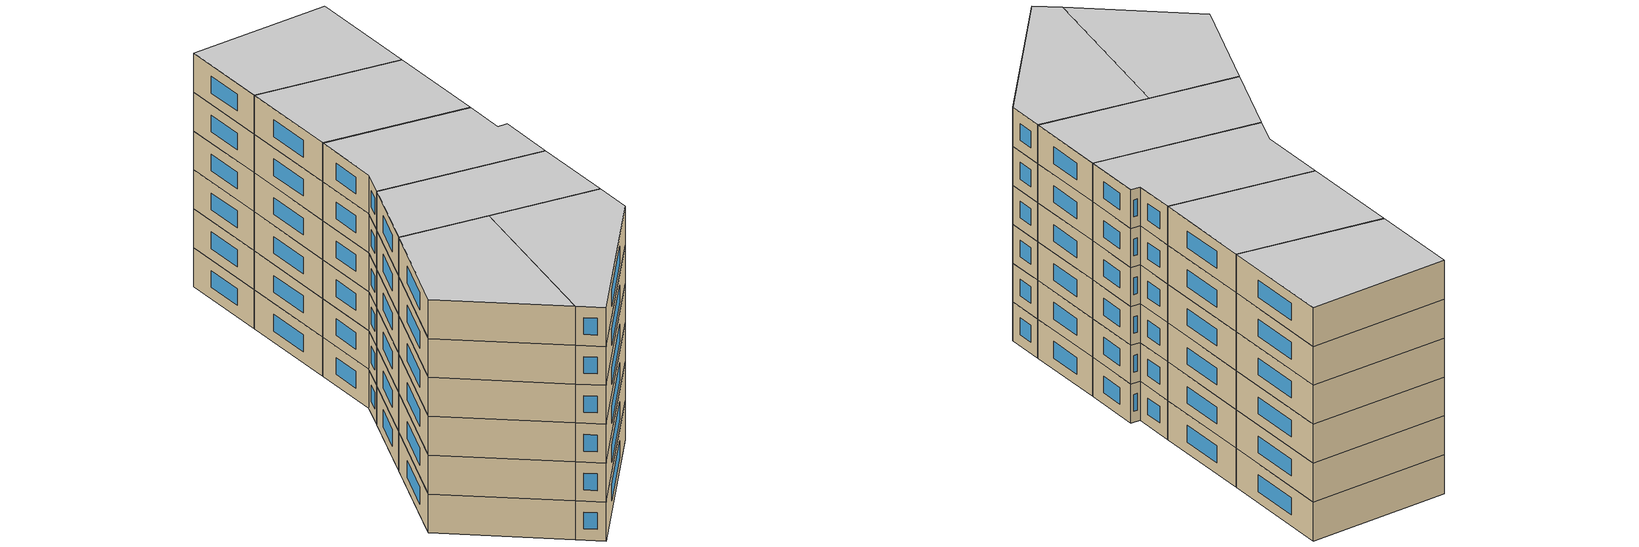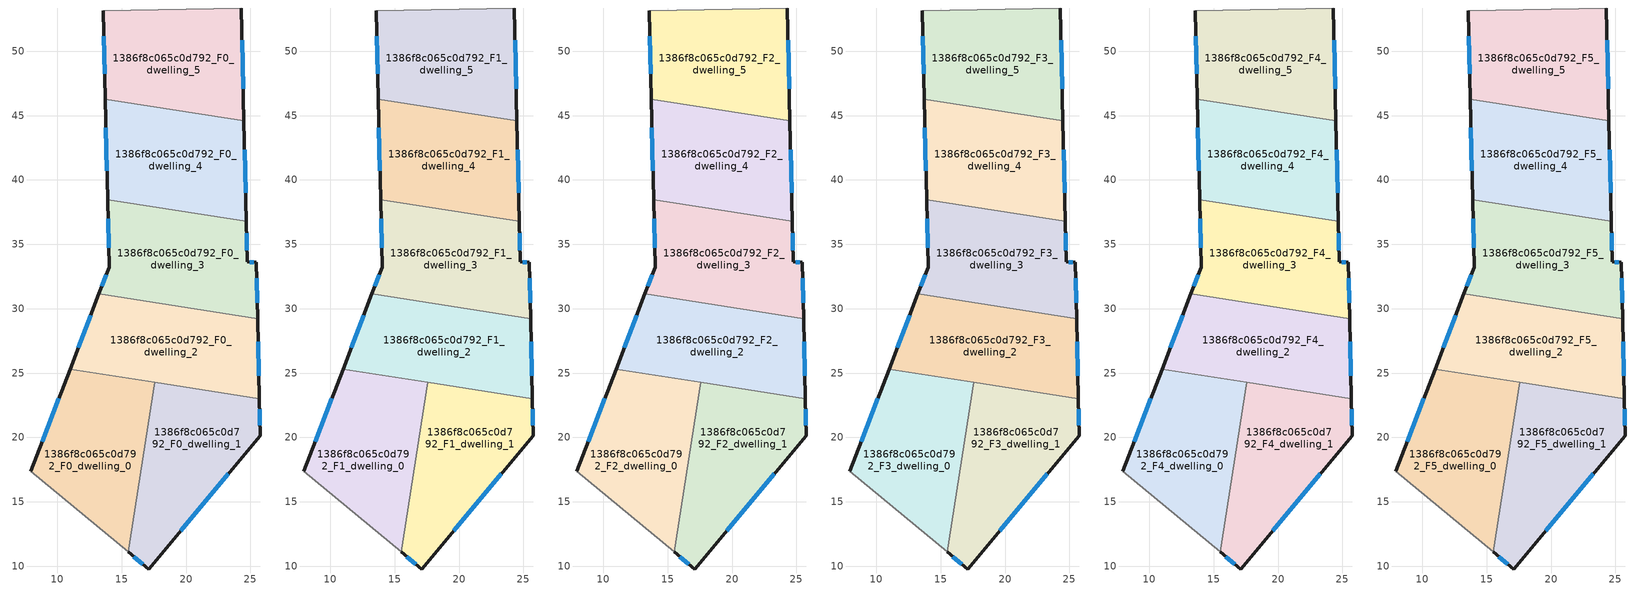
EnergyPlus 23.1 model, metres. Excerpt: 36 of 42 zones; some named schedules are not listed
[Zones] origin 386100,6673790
1386f8c065c0d792_F0_dwelling_0
 floor ground (EU_floor_Construction): 17.57,24.28 15.5,11.12 7.95,17.39 10.99,25.31 z0
 wall outside (EU_wall_Construction): 10.99,25.31 7.95,17.39 z0:3
 wall adiabatic (EU_wall_Construction): 7.95,17.39 15.5,11.12 z0:3
 wall to 1386f8c065c0d792_F0_dwelling_1 (EU_wall_Construction): 15.5,11.12 17.57,24.28 z0:3
 wall to 1386f8c065c0d792_F0_dwelling_2 (EU_wall_Construction): 17.57,24.28 10.99,25.31 z0:3
 window (EU_Window_Construction): 10.12,23.05 8.82,19.65 z0.86:2.14
1386f8c065c0d792_F0_dwelling_1
 floor ground (EU_floor_Construction): 25.7,23 25.76,20.15 17.11,9.79 15.5,11.12 17.57,24.28 z0
 wall outside (EU_wall_Construction): 15.5,11.12 17.11,9.79 25.76,20.15 25.7,23 z0:3
 wall to 1386f8c065c0d792_F0_dwelling_2 (EU_wall_Construction): 25.7,23 17.57,24.28 z0:3
 window (EU_Window_Construction): 25.74,20.96 25.71,22.19 / 19.58,12.75 23.29,17.19 / 15.96,10.74 16.65,10.17 z0.86:2.14
1386f8c065c0d792_F0_dwelling_2
 floor ground (EU_floor_Construction): 25.56,29.22 25.7,23 10.99,25.31 13.24,31.16 z0
 wall outside (EU_wall_Construction): 25.7,23 25.56,29.22 / 13.24,31.16 10.99,25.31 z0:3
 wall to 1386f8c065c0d792_F0_dwelling_3 (EU_wall_Construction): 25.56,29.22 13.24,31.16 z0:3
 window (EU_Window_Construction): 25.66,24.78 25.6,27.45 / 12.6,29.49 11.64,26.98 z0.86:2.14
1386f8c065c0d792_F0_dwelling_3
 floor ground (EU_floor_Construction): 24.68,36.77 24.75,33.63 25.46,33.6 25.56,29.22 13.24,31.16 14.03,33.22 13.91,38.46 z0
 wall outside (EU_wall_Construction): 13.91,38.46 14.03,33.22 13.24,31.16 / 25.56,29.22 25.46,33.6 24.75,33.63 24.68,36.77 z0:3
 wall to 1386f8c065c0d792_F0_dwelling_4 (EU_wall_Construction): 24.68,36.77 13.91,38.46 z0:3
 window (EU_Window_Construction): 13.81,32.63 13.47,31.75 / 13.95,36.97 14,34.72 / 24.73,34.53 24.7,35.88 / 25.26,33.61 24.96,33.62 / 25.53,30.47 25.49,32.35 z0.86:2.14
1386f8c065c0d792_F0_dwelling_4
 floor ground (EU_floor_Construction): 24.49,44.58 24.68,36.77 13.91,38.46 13.73,46.28 z0
 wall outside (EU_wall_Construction): 24.68,36.77 24.49,44.58 / 13.73,46.28 13.91,38.46 z0:3
 wall to 1386f8c065c0d792_F0_dwelling_5 (EU_wall_Construction): 24.49,44.58 13.73,46.28 z0:3
 window (EU_Window_Construction): 24.63,39 24.55,42.35 / 13.78,44.04 13.86,40.7 z0.86:2.14
1386f8c065c0d792_F0_dwelling_5
 floor ground (EU_floor_Construction): 24.29,53.35 24.49,44.58 13.73,46.28 13.57,53.13 z0
 wall outside (EU_wall_Construction): 24.49,44.58 24.29,53.35 / 13.57,53.13 13.73,46.28 z0:3
 wall adiabatic (EU_wall_Construction): 24.29,53.35 13.57,53.13 z0:3
 window (EU_Window_Construction): 24.44,47.09 24.35,50.85 / 13.61,51.17 13.68,48.24 z0.86:2.14
1386f8c065c0d792_F1_dwelling_0
 floor to 1386f8c065c0d792_F0_dwelling_0 (EU_floor_Construction): 17.57,24.28 15.5,11.12 7.95,17.39 10.99,25.31 z3
 wall outside (EU_wall_Construction): 10.99,25.31 7.95,17.39 z3:6
 wall adiabatic (EU_wall_Construction): 7.95,17.39 15.5,11.12 z3:6
 wall to 1386f8c065c0d792_F1_dwelling_1 (EU_wall_Construction): 15.5,11.12 17.57,24.28 z3:6
 wall to 1386f8c065c0d792_F1_dwelling_2 (EU_wall_Construction): 17.57,24.28 10.99,25.31 z3:6
 window (EU_Window_Construction): 10.12,23.05 8.82,19.65 z3.86:5.14
1386f8c065c0d792_F1_dwelling_1
 floor to 1386f8c065c0d792_F0_dwelling_1 (EU_floor_Construction): 25.7,23 25.76,20.15 17.11,9.79 15.5,11.12 17.57,24.28 z3
 wall outside (EU_wall_Construction): 15.5,11.12 17.11,9.79 25.76,20.15 25.7,23 z3:6
 wall to 1386f8c065c0d792_F1_dwelling_2 (EU_wall_Construction): 25.7,23 17.57,24.28 z3:6
 window (EU_Window_Construction): 25.74,20.96 25.71,22.19 / 19.58,12.75 23.29,17.19 / 15.96,10.74 16.65,10.17 z3.86:5.14
1386f8c065c0d792_F1_dwelling_2
 floor to 1386f8c065c0d792_F0_dwelling_2 (EU_floor_Construction): 25.56,29.22 25.7,23 10.99,25.31 13.24,31.16 z3
 wall outside (EU_wall_Construction): 25.7,23 25.56,29.22 / 13.24,31.16 10.99,25.31 z3:6
 wall to 1386f8c065c0d792_F1_dwelling_3 (EU_wall_Construction): 25.56,29.22 13.24,31.16 z3:6
 window (EU_Window_Construction): 25.66,24.78 25.6,27.45 / 12.6,29.49 11.64,26.98 z3.86:5.14
1386f8c065c0d792_F1_dwelling_3
 floor to 1386f8c065c0d792_F0_dwelling_3 (EU_floor_Construction): 24.68,36.77 24.75,33.63 25.46,33.6 25.56,29.22 13.24,31.16 14.03,33.22 13.91,38.46 z3
 wall outside (EU_wall_Construction): 13.91,38.46 14.03,33.22 13.24,31.16 / 25.56,29.22 25.46,33.6 24.75,33.63 24.68,36.77 z3:6
 wall to 1386f8c065c0d792_F1_dwelling_4 (EU_wall_Construction): 24.68,36.77 13.91,38.46 z3:6
 window (EU_Window_Construction): 13.81,32.63 13.47,31.75 / 13.95,36.97 14,34.72 / 24.73,34.53 24.7,35.88 / 25.26,33.61 24.96,33.62 / 25.53,30.47 25.49,32.35 z3.86:5.14
1386f8c065c0d792_F1_dwelling_4
 floor to 1386f8c065c0d792_F0_dwelling_4 (EU_floor_Construction): 24.49,44.58 24.68,36.77 13.91,38.46 13.73,46.28 z3
 wall outside (EU_wall_Construction): 24.68,36.77 24.49,44.58 / 13.73,46.28 13.91,38.46 z3:6
 wall to 1386f8c065c0d792_F1_dwelling_5 (EU_wall_Construction): 24.49,44.58 13.73,46.28 z3:6
 window (EU_Window_Construction): 24.63,39 24.55,42.35 / 13.78,44.04 13.86,40.7 z3.86:5.14
1386f8c065c0d792_F1_dwelling_5
 floor to 1386f8c065c0d792_F0_dwelling_5 (EU_floor_Construction): 24.29,53.35 24.49,44.58 13.73,46.28 13.57,53.13 z3
 wall outside (EU_wall_Construction): 24.49,44.58 24.29,53.35 / 13.57,53.13 13.73,46.28 z3:6
 wall adiabatic (EU_wall_Construction): 24.29,53.35 13.57,53.13 z3:6
 window (EU_Window_Construction): 24.44,47.09 24.35,50.85 / 13.61,51.17 13.68,48.24 z3.86:5.14
1386f8c065c0d792_F2_dwelling_0
 floor to 1386f8c065c0d792_F1_dwelling_0 (EU_floor_Construction): 17.57,24.28 15.5,11.12 7.95,17.39 10.99,25.31 z6
 wall outside (EU_wall_Construction): 10.99,25.31 7.95,17.39 z6:9
 wall adiabatic (EU_wall_Construction): 7.95,17.39 15.5,11.12 z6:9
 wall to 1386f8c065c0d792_F2_dwelling_1 (EU_wall_Construction): 15.5,11.12 17.57,24.28 z6:9
 wall to 1386f8c065c0d792_F2_dwelling_2 (EU_wall_Construction): 17.57,24.28 10.99,25.31 z6:9
 window (EU_Window_Construction): 10.12,23.05 8.82,19.65 z6.86:8.14
1386f8c065c0d792_F2_dwelling_1
 floor to 1386f8c065c0d792_F1_dwelling_1 (EU_floor_Construction): 25.7,23 25.76,20.15 17.11,9.79 15.5,11.12 17.57,24.28 z6
 wall outside (EU_wall_Construction): 15.5,11.12 17.11,9.79 25.76,20.15 25.7,23 z6:9
 wall to 1386f8c065c0d792_F2_dwelling_2 (EU_wall_Construction): 25.7,23 17.57,24.28 z6:9
 window (EU_Window_Construction): 25.74,20.96 25.71,22.19 / 19.58,12.75 23.29,17.19 / 15.96,10.74 16.65,10.17 z6.86:8.14
1386f8c065c0d792_F2_dwelling_2
 floor to 1386f8c065c0d792_F1_dwelling_2 (EU_floor_Construction): 25.56,29.22 25.7,23 10.99,25.31 13.24,31.16 z6
 wall outside (EU_wall_Construction): 25.7,23 25.56,29.22 / 13.24,31.16 10.99,25.31 z6:9
 wall to 1386f8c065c0d792_F2_dwelling_3 (EU_wall_Construction): 25.56,29.22 13.24,31.16 z6:9
 window (EU_Window_Construction): 25.66,24.78 25.6,27.45 / 12.6,29.49 11.64,26.98 z6.86:8.14
1386f8c065c0d792_F2_dwelling_3
 floor to 1386f8c065c0d792_F1_dwelling_3 (EU_floor_Construction): 24.68,36.77 24.75,33.63 25.46,33.6 25.56,29.22 13.24,31.16 14.03,33.22 13.91,38.46 z6
 wall outside (EU_wall_Construction): 13.91,38.46 14.03,33.22 13.24,31.16 / 25.56,29.22 25.46,33.6 24.75,33.63 24.68,36.77 z6:9
 wall to 1386f8c065c0d792_F2_dwelling_4 (EU_wall_Construction): 24.68,36.77 13.91,38.46 z6:9
 window (EU_Window_Construction): 13.81,32.63 13.47,31.75 / 13.95,36.97 14,34.72 / 24.73,34.53 24.7,35.88 / 25.26,33.61 24.96,33.62 / 25.53,30.47 25.49,32.35 z6.86:8.14
1386f8c065c0d792_F2_dwelling_4
 floor to 1386f8c065c0d792_F1_dwelling_4 (EU_floor_Construction): 24.49,44.58 24.68,36.77 13.91,38.46 13.73,46.28 z6
 wall outside (EU_wall_Construction): 24.68,36.77 24.49,44.58 / 13.73,46.28 13.91,38.46 z6:9
 wall to 1386f8c065c0d792_F2_dwelling_5 (EU_wall_Construction): 24.49,44.58 13.73,46.28 z6:9
 window (EU_Window_Construction): 24.63,39 24.55,42.35 / 13.78,44.04 13.86,40.7 z6.86:8.14
1386f8c065c0d792_F2_dwelling_5
 floor to 1386f8c065c0d792_F1_dwelling_5 (EU_floor_Construction): 24.29,53.35 24.49,44.58 13.73,46.28 13.57,53.13 z6
 wall outside (EU_wall_Construction): 24.49,44.58 24.29,53.35 / 13.57,53.13 13.73,46.28 z6:9
 wall adiabatic (EU_wall_Construction): 24.29,53.35 13.57,53.13 z6:9
 window (EU_Window_Construction): 24.44,47.09 24.35,50.85 / 13.61,51.17 13.68,48.24 z6.86:8.14
1386f8c065c0d792_F3_dwelling_0
 floor to 1386f8c065c0d792_F2_dwelling_0 (EU_floor_Construction): 17.57,24.28 15.5,11.12 7.95,17.39 10.99,25.31 z9
 wall outside (EU_wall_Construction): 10.99,25.31 7.95,17.39 z9:12
 wall adiabatic (EU_wall_Construction): 7.95,17.39 15.5,11.12 z9:12
 wall to 1386f8c065c0d792_F3_dwelling_1 (EU_wall_Construction): 15.5,11.12 17.57,24.28 z9:12
 wall to 1386f8c065c0d792_F3_dwelling_2 (EU_wall_Construction): 17.57,24.28 10.99,25.31 z9:12
 window (EU_Window_Construction): 10.12,23.05 8.82,19.65 z9.86:11.14
1386f8c065c0d792_F3_dwelling_1
 floor to 1386f8c065c0d792_F2_dwelling_1 (EU_floor_Construction): 25.7,23 25.76,20.15 17.11,9.79 15.5,11.12 17.57,24.28 z9
 wall outside (EU_wall_Construction): 15.5,11.12 17.11,9.79 25.76,20.15 25.7,23 z9:12
 wall to 1386f8c065c0d792_F3_dwelling_2 (EU_wall_Construction): 25.7,23 17.57,24.28 z9:12
 window (EU_Window_Construction): 25.74,20.96 25.71,22.19 / 19.58,12.75 23.29,17.19 / 15.96,10.74 16.65,10.17 z9.86:11.14
1386f8c065c0d792_F3_dwelling_2
 floor to 1386f8c065c0d792_F2_dwelling_2 (EU_floor_Construction): 25.56,29.22 25.7,23 10.99,25.31 13.24,31.16 z9
 wall outside (EU_wall_Construction): 25.7,23 25.56,29.22 / 13.24,31.16 10.99,25.31 z9:12
 wall to 1386f8c065c0d792_F3_dwelling_3 (EU_wall_Construction): 25.56,29.22 13.24,31.16 z9:12
 window (EU_Window_Construction): 25.66,24.78 25.6,27.45 / 12.6,29.49 11.64,26.98 z9.86:11.14
1386f8c065c0d792_F3_dwelling_3
 floor to 1386f8c065c0d792_F2_dwelling_3 (EU_floor_Construction): 24.68,36.77 24.75,33.63 25.46,33.6 25.56,29.22 13.24,31.16 14.03,33.22 13.91,38.46 z9
 wall outside (EU_wall_Construction): 13.91,38.46 14.03,33.22 13.24,31.16 / 25.56,29.22 25.46,33.6 24.75,33.63 24.68,36.77 z9:12
 wall to 1386f8c065c0d792_F3_dwelling_4 (EU_wall_Construction): 24.68,36.77 13.91,38.46 z9:12
 window (EU_Window_Construction): 13.81,32.63 13.47,31.75 / 13.95,36.97 14,34.72 / 24.73,34.53 24.7,35.88 / 25.26,33.61 24.96,33.62 / 25.53,30.47 25.49,32.35 z9.86:11.14
1386f8c065c0d792_F3_dwelling_4
 floor to 1386f8c065c0d792_F2_dwelling_4 (EU_floor_Construction): 24.49,44.58 24.68,36.77 13.91,38.46 13.73,46.28 z9
 wall outside (EU_wall_Construction): 24.68,36.77 24.49,44.58 / 13.73,46.28 13.91,38.46 z9:12
 wall to 1386f8c065c0d792_F3_dwelling_5 (EU_wall_Construction): 24.49,44.58 13.73,46.28 z9:12
 window (EU_Window_Construction): 24.63,39 24.55,42.35 / 13.78,44.04 13.86,40.7 z9.86:11.14
1386f8c065c0d792_F3_dwelling_5
 floor to 1386f8c065c0d792_F2_dwelling_5 (EU_floor_Construction): 24.29,53.35 24.49,44.58 13.73,46.28 13.57,53.13 z9
 wall outside (EU_wall_Construction): 24.49,44.58 24.29,53.35 / 13.57,53.13 13.73,46.28 z9:12
 wall adiabatic (EU_wall_Construction): 24.29,53.35 13.57,53.13 z9:12
 window (EU_Window_Construction): 24.44,47.09 24.35,50.85 / 13.61,51.17 13.68,48.24 z9.86:11.14
1386f8c065c0d792_F4_dwelling_0
 floor to 1386f8c065c0d792_F3_dwelling_0 (EU_floor_Construction): 17.57,24.28 15.5,11.12 7.95,17.39 10.99,25.31 z12
 wall outside (EU_wall_Construction): 10.99,25.31 7.95,17.39 z12:15
 wall adiabatic (EU_wall_Construction): 7.95,17.39 15.5,11.12 z12:15
 wall to 1386f8c065c0d792_F4_dwelling_1 (EU_wall_Construction): 15.5,11.12 17.57,24.28 z12:15
 wall to 1386f8c065c0d792_F4_dwelling_2 (EU_wall_Construction): 17.57,24.28 10.99,25.31 z12:15
 window (EU_Window_Construction): 10.12,23.05 8.82,19.65 z12.86:14.14
1386f8c065c0d792_F4_dwelling_1
 floor to 1386f8c065c0d792_F3_dwelling_1 (EU_floor_Construction): 25.7,23 25.76,20.15 17.11,9.79 15.5,11.12 17.57,24.28 z12
 wall outside (EU_wall_Construction): 15.5,11.12 17.11,9.79 25.76,20.15 25.7,23 z12:15
 wall to 1386f8c065c0d792_F4_dwelling_2 (EU_wall_Construction): 25.7,23 17.57,24.28 z12:15
 window (EU_Window_Construction): 25.74,20.96 25.71,22.19 / 19.58,12.75 23.29,17.19 / 15.96,10.74 16.65,10.17 z12.86:14.14
1386f8c065c0d792_F4_dwelling_2
 floor to 1386f8c065c0d792_F3_dwelling_2 (EU_floor_Construction): 25.56,29.22 25.7,23 10.99,25.31 13.24,31.16 z12
 wall outside (EU_wall_Construction): 25.7,23 25.56,29.22 / 13.24,31.16 10.99,25.31 z12:15
 wall to 1386f8c065c0d792_F4_dwelling_3 (EU_wall_Construction): 25.56,29.22 13.24,31.16 z12:15
 window (EU_Window_Construction): 25.66,24.78 25.6,27.45 / 12.6,29.49 11.64,26.98 z12.86:14.14
1386f8c065c0d792_F4_dwelling_3
 floor to 1386f8c065c0d792_F3_dwelling_3 (EU_floor_Construction): 24.68,36.77 24.75,33.63 25.46,33.6 25.56,29.22 13.24,31.16 14.03,33.22 13.91,38.46 z12
 wall outside (EU_wall_Construction): 13.91,38.46 14.03,33.22 13.24,31.16 / 25.56,29.22 25.46,33.6 24.75,33.63 24.68,36.77 z12:15
 wall to 1386f8c065c0d792_F4_dwelling_4 (EU_wall_Construction): 24.68,36.77 13.91,38.46 z12:15
 window (EU_Window_Construction): 13.81,32.63 13.47,31.75 / 13.95,36.97 14,34.72 / 24.73,34.53 24.7,35.88 / 25.26,33.61 24.96,33.62 / 25.53,30.47 25.49,32.35 z12.86:14.14
1386f8c065c0d792_F4_dwelling_4
 floor to 1386f8c065c0d792_F3_dwelling_4 (EU_floor_Construction): 24.49,44.58 24.68,36.77 13.91,38.46 13.73,46.28 z12
 wall outside (EU_wall_Construction): 24.68,36.77 24.49,44.58 / 13.73,46.28 13.91,38.46 z12:15
 wall to 1386f8c065c0d792_F4_dwelling_5 (EU_wall_Construction): 24.49,44.58 13.73,46.28 z12:15
 window (EU_Window_Construction): 24.63,39 24.55,42.35 / 13.78,44.04 13.86,40.7 z12.86:14.14
1386f8c065c0d792_F4_dwelling_5
 floor to 1386f8c065c0d792_F3_dwelling_5 (EU_floor_Construction): 24.29,53.35 24.49,44.58 13.73,46.28 13.57,53.13 z12
 wall outside (EU_wall_Construction): 24.49,44.58 24.29,53.35 / 13.57,53.13 13.73,46.28 z12:15
 wall adiabatic (EU_wall_Construction): 24.29,53.35 13.57,53.13 z12:15
 window (EU_Window_Construction): 24.44,47.09 24.35,50.85 / 13.61,51.17 13.68,48.24 z12.86:14.14
1386f8c065c0d792_F5_dwelling_0
 floor to 1386f8c065c0d792_F4_dwelling_0 (EU_floor_Construction): 17.57,24.28 15.5,11.12 7.95,17.39 10.99,25.31 z15
 wall outside (EU_wall_Construction): 10.99,25.31 7.95,17.39 z15:18
 wall adiabatic (EU_wall_Construction): 7.95,17.39 15.5,11.12 z15:18
 wall to 1386f8c065c0d792_F5_dwelling_1 (EU_wall_Construction): 15.5,11.12 17.57,24.28 z15:18
 wall to 1386f8c065c0d792_F5_dwelling_2 (EU_wall_Construction): 17.57,24.28 10.99,25.31 z15:18
 window (EU_Window_Construction): 10.12,23.05 8.82,19.65 z15.86:17.14
 ceiling to 1386f8c065c0d792_F6_dwelling_0 (EU_floor_Construction): 15.5,11.12 17.57,24.28 10.99,25.31 7.95,17.39 z18
1386f8c065c0d792_F5_dwelling_1
 floor to 1386f8c065c0d792_F4_dwelling_1 (EU_floor_Construction): 25.7,23 25.76,20.15 17.11,9.79 15.5,11.12 17.57,24.28 z15
 wall outside (EU_wall_Construction): 15.5,11.12 17.11,9.79 25.76,20.15 25.7,23 z15:18
 wall to 1386f8c065c0d792_F5_dwelling_2 (EU_wall_Construction): 25.7,23 17.57,24.28 z15:18
 window (EU_Window_Construction): 25.74,20.96 25.71,22.19 / 19.58,12.75 23.29,17.19 / 15.96,10.74 16.65,10.17 z15.86:17.14
 ceiling to 1386f8c065c0d792_F6_dwelling_1 (EU_floor_Construction): 17.11,9.79 25.76,20.15 25.7,23 17.57,24.28 15.5,11.12 z18
1386f8c065c0d792_F5_dwelling_2
 floor to 1386f8c065c0d792_F4_dwelling_2 (EU_floor_Construction): 25.56,29.22 25.7,23 10.99,25.31 13.24,31.16 z15
 wall outside (EU_wall_Construction): 25.7,23 25.56,29.22 / 13.24,31.16 10.99,25.31 z15:18
 wall to 1386f8c065c0d792_F5_dwelling_3 (EU_wall_Construction): 25.56,29.22 13.24,31.16 z15:18
 window (EU_Window_Construction): 25.66,24.78 25.6,27.45 / 12.6,29.49 11.64,26.98 z15.86:17.14
 ceiling to 1386f8c065c0d792_F6_dwelling_2 (EU_floor_Construction): 25.7,23 25.56,29.22 13.24,31.16 10.99,25.31 z18
1386f8c065c0d792_F5_dwelling_3
 floor to 1386f8c065c0d792_F4_dwelling_3 (EU_floor_Construction): 24.68,36.77 24.75,33.63 25.46,33.6 25.56,29.22 13.24,31.16 14.03,33.22 13.91,38.46 z15
 wall outside (EU_wall_Construction): 13.91,38.46 14.03,33.22 13.24,31.16 / 25.56,29.22 25.46,33.6 24.75,33.63 24.68,36.77 z15:18
 wall to 1386f8c065c0d792_F5_dwelling_4 (EU_wall_Construction): 24.68,36.77 13.91,38.46 z15:18
 window (EU_Window_Construction): 13.81,32.63 13.47,31.75 / 13.95,36.97 14,34.72 / 24.73,34.53 24.7,35.88 / 25.26,33.61 24.96,33.62 / 25.53,30.47 25.49,32.35 z15.86:17.14
 ceiling to 1386f8c065c0d792_F6_dwelling_3 (EU_floor_Construction): 25.56,29.22 25.46,33.6 24.75,33.63 24.68,36.77 13.91,38.46 14.03,33.22 13.24,31.16 z18
1386f8c065c0d792_F5_dwelling_4
 floor to 1386f8c065c0d792_F4_dwelling_4 (EU_floor_Construction): 24.49,44.58 24.68,36.77 13.91,38.46 13.73,46.28 z15
 wall outside (EU_wall_Construction): 24.68,36.77 24.49,44.58 / 13.73,46.28 13.91,38.46 z15:18
 wall to 1386f8c065c0d792_F5_dwelling_5 (EU_wall_Construction): 24.49,44.58 13.73,46.28 z15:18
 window (EU_Window_Construction): 24.63,39 24.55,42.35 / 13.78,44.04 13.86,40.7 z15.86:17.14
 ceiling to 1386f8c065c0d792_F6_dwelling_4 (EU_floor_Construction): 24.68,36.77 24.49,44.58 13.73,46.28 13.91,38.46 z18
1386f8c065c0d792_F5_dwelling_5
 floor to 1386f8c065c0d792_F4_dwelling_5 (EU_floor_Construction): 24.29,53.35 24.49,44.58 13.73,46.28 13.57,53.13 z15
 wall outside (EU_wall_Construction): 24.49,44.58 24.29,53.35 / 13.57,53.13 13.73,46.28 z15:18
 wall adiabatic (EU_wall_Construction): 24.29,53.35 13.57,53.13 z15:18
 window (EU_Window_Construction): 24.44,47.09 24.35,50.85 / 13.61,51.17 13.68,48.24 z15.86:17.14
 ceiling to 1386f8c065c0d792_F6_dwelling_5 (EU_floor_Construction): 24.49,44.58 24.29,53.35 13.57,53.13 13.73,46.28 z18
[Building]
EU S2 Campaign: North Axis=0; Terrain=City; Solar Distribution=FullExterior
[Site:Location]
Helsinki-Vantaa.AP: Latitude=60.317; Longitude=24.963; Time Zone=2; Elevation=54.6
[SizingPeriod:WeatherFileDays]
AnnualSizingPeriod: Begin Month=1; Begin Day of Month=1; End Month=12; End Day of Month=31; Day of Week for Start Day=Monday; Use Weather File Daylight Saving Period=No; Use Weather File Rain and Snow Indicators=No
[MATERIAL]
EU_InternalMass_Material: Roughness=MediumRough; Thickness=0.1; Conductivity=1; Density=1800; Specific Heat=900; Thermal Absorptance=0.9; Solar Absorptance=0.7; Visible Absorptance=0.7
[MATERIAL:NOMASS] Roughness=MediumRough; Thermal Absorptance=0.9; Solar Absorptance=0.7; Visible Absorptance=0.7
Name | Thermal Resistance
EU_wall_NoMass | 1.10183
EU_floor_NoMass | 1.70606
[WINDOWMATERIAL:SIMPLEGLAZINGSYSTEM]
EU_Window_SimpleGlazing: UFactor=3.11035; Solar Heat Gain Coefficient=0.8; Visible Transmittance=0.8
[CONSTRUCTION]
EU_wall_Construction: EU_wall_NoMass
EU_floor_Construction: EU_floor_NoMass
EU_Window_Construction: EU_Window_SimpleGlazing
EU_InternalMass_Construction: EU_InternalMass_Material
[ZONE] Type=1; Multiplier=1; Ceiling Height=autocalculate; Floor Area=autocalculate; Part of Total Floor Area=Yes
Name | Volume
1386f8c065c0d792_F0_dwelling_0; 1386f8c065c0d792_F1_dwelling_0; 1386f8c065c0d792_F2_dwelling_0; 1386f8c065c0d792_F3_dwelling_0; 1386f8c065c0d792_F4_dwelling_0; 1386f8c065c0d792_F5_dwelling_0 | 251.377
1386f8c065c0d792_F0_dwelling_1 | 251.356
1386f8c065c0d792_F1_dwelling_1; 1386f8c065c0d792_F2_dwelling_1; 1386f8c065c0d792_F3_dwelling_1; 1386f8c065c0d792_F4_dwelling_1; 1386f8c065c0d792_F5_dwelling_1; 1386f8c065c0d792_F0_dwelling_3 | 251.355
1386f8c065c0d792_F0_dwelling_2; 1386f8c065c0d792_F1_dwelling_2; 1386f8c065c0d792_F2_dwelling_2; 1386f8c065c0d792_F3_dwelling_2; 1386f8c065c0d792_F4_dwelling_2; 1386f8c065c0d792_F5_dwelling_2 | 251.367
1386f8c065c0d792_F1_dwelling_3; 1386f8c065c0d792_F2_dwelling_3; 1386f8c065c0d792_F3_dwelling_3; 1386f8c065c0d792_F4_dwelling_3; 1386f8c065c0d792_F5_dwelling_3 | 251.354
1386f8c065c0d792_F0_dwelling_4; 1386f8c065c0d792_F1_dwelling_4; 1386f8c065c0d792_F2_dwelling_4; 1386f8c065c0d792_F3_dwelling_4; 1386f8c065c0d792_F4_dwelling_4; 1386f8c065c0d792_F5_dwelling_4 | 251.361
1386f8c065c0d792_F0_dwelling_5 | 251.347
1386f8c065c0d792_F1_dwelling_5; 1386f8c065c0d792_F2_dwelling_5; 1386f8c065c0d792_F3_dwelling_5; 1386f8c065c0d792_F4_dwelling_5; 1386f8c065c0d792_F5_dwelling_5 | 251.348
[INTERNALMASS] Construction=EU_InternalMass_Construction
Name | Zone or ZoneList | Surface Area
1386f8c065c0d792_F0_dwelling_0_EU_InternalMass | 1386f8c065c0d792_F0_dwelling_0 | 83.7906
1386f8c065c0d792_F0_dwelling_1_EU_InternalMass | 1386f8c065c0d792_F0_dwelling_1 | 83.7832
1386f8c065c0d792_F0_dwelling_2_EU_InternalMass | 1386f8c065c0d792_F0_dwelling_2 | 83.7891
1386f8c065c0d792_F0_dwelling_3_EU_InternalMass | 1386f8c065c0d792_F0_dwelling_3 | 83.7848
1386f8c065c0d792_F0_dwelling_4_EU_InternalMass | 1386f8c065c0d792_F0_dwelling_4 | 83.7872
1386f8c065c0d792_F0_dwelling_5_EU_InternalMass | 1386f8c065c0d792_F0_dwelling_5 | 83.7824
1386f8c065c0d792_F1_dwelling_0_EU_InternalMass | 1386f8c065c0d792_F1_dwelling_0 | 83.7906
1386f8c065c0d792_F1_dwelling_1_EU_InternalMass | 1386f8c065c0d792_F1_dwelling_1 | 83.7832
1386f8c065c0d792_F1_dwelling_2_EU_InternalMass | 1386f8c065c0d792_F1_dwelling_2 | 83.7891
1386f8c065c0d792_F1_dwelling_3_EU_InternalMass | 1386f8c065c0d792_F1_dwelling_3 | 83.7848
1386f8c065c0d792_F1_dwelling_4_EU_InternalMass | 1386f8c065c0d792_F1_dwelling_4 | 83.7872
1386f8c065c0d792_F1_dwelling_5_EU_InternalMass | 1386f8c065c0d792_F1_dwelling_5 | 83.7824
1386f8c065c0d792_F2_dwelling_0_EU_InternalMass | 1386f8c065c0d792_F2_dwelling_0 | 83.7906
1386f8c065c0d792_F2_dwelling_1_EU_InternalMass | 1386f8c065c0d792_F2_dwelling_1 | 83.7832
1386f8c065c0d792_F2_dwelling_2_EU_InternalMass | 1386f8c065c0d792_F2_dwelling_2 | 83.7891
1386f8c065c0d792_F2_dwelling_3_EU_InternalMass | 1386f8c065c0d792_F2_dwelling_3 | 83.7848
1386f8c065c0d792_F2_dwelling_4_EU_InternalMass | 1386f8c065c0d792_F2_dwelling_4 | 83.7872
1386f8c065c0d792_F2_dwelling_5_EU_InternalMass | 1386f8c065c0d792_F2_dwelling_5 | 83.7824
1386f8c065c0d792_F3_dwelling_0_EU_InternalMass | 1386f8c065c0d792_F3_dwelling_0 | 83.7906
1386f8c065c0d792_F3_dwelling_1_EU_InternalMass | 1386f8c065c0d792_F3_dwelling_1 | 83.7832
1386f8c065c0d792_F3_dwelling_2_EU_InternalMass | 1386f8c065c0d792_F3_dwelling_2 | 83.7891
1386f8c065c0d792_F3_dwelling_3_EU_InternalMass | 1386f8c065c0d792_F3_dwelling_3 | 83.7848
1386f8c065c0d792_F3_dwelling_4_EU_InternalMass | 1386f8c065c0d792_F3_dwelling_4 | 83.7872
1386f8c065c0d792_F3_dwelling_5_EU_InternalMass | 1386f8c065c0d792_F3_dwelling_5 | 83.7824
1386f8c065c0d792_F4_dwelling_0_EU_InternalMass | 1386f8c065c0d792_F4_dwelling_0 | 83.7906
1386f8c065c0d792_F4_dwelling_1_EU_InternalMass | 1386f8c065c0d792_F4_dwelling_1 | 83.7832
1386f8c065c0d792_F4_dwelling_2_EU_InternalMass | 1386f8c065c0d792_F4_dwelling_2 | 83.7891
1386f8c065c0d792_F4_dwelling_3_EU_InternalMass | 1386f8c065c0d792_F4_dwelling_3 | 83.7848
1386f8c065c0d792_F4_dwelling_4_EU_InternalMass | 1386f8c065c0d792_F4_dwelling_4 | 83.7872
1386f8c065c0d792_F4_dwelling_5_EU_InternalMass | 1386f8c065c0d792_F4_dwelling_5 | 83.7824
1386f8c065c0d792_F5_dwelling_0_EU_InternalMass | 1386f8c065c0d792_F5_dwelling_0 | 83.7906
1386f8c065c0d792_F5_dwelling_1_EU_InternalMass | 1386f8c065c0d792_F5_dwelling_1 | 83.7832
1386f8c065c0d792_F5_dwelling_2_EU_InternalMass | 1386f8c065c0d792_F5_dwelling_2 | 83.7891
1386f8c065c0d792_F5_dwelling_3_EU_InternalMass | 1386f8c065c0d792_F5_dwelling_3 | 83.7848
1386f8c065c0d792_F5_dwelling_4_EU_InternalMass | 1386f8c065c0d792_F5_dwelling_4 | 83.7872
1386f8c065c0d792_F5_dwelling_5_EU_InternalMass | 1386f8c065c0d792_F5_dwelling_5 | 83.7824
[OTHEREQUIPMENT] Fuel Type=Electricity; Design Level Calculation Method=Watts/Area; Power per Zone Floor Area=1; Fraction Latent=0; Fraction Radiant=0; Fraction Lost=0; Carbon Dioxide Generation Rate=0; EndUse Subcategory=EU_Step8_InternalGains
Name | Zone or ZoneList or Space or SpaceList | Schedule
EU_Step8_InternalGain_1386f8c065c0d792_F0_dwelling_0_f000 | 1386f8c065c0d792_F0_dwelling_0 | EU_Step8_GainSchedule_1386f8c065c0d792_F0_dwelling_0_f000
EU_Step8_InternalGain_1386f8c065c0d792_F0_dwelling_1_f000 | 1386f8c065c0d792_F0_dwelling_1 | EU_Step8_GainSchedule_1386f8c065c0d792_F0_dwelling_1_f000
EU_Step8_InternalGain_1386f8c065c0d792_F0_dwelling_2_f000 | 1386f8c065c0d792_F0_dwelling_2 | EU_Step8_GainSchedule_1386f8c065c0d792_F0_dwelling_2_f000
EU_Step8_InternalGain_1386f8c065c0d792_F0_dwelling_3_f000 | 1386f8c065c0d792_F0_dwelling_3 | EU_Step8_GainSchedule_1386f8c065c0d792_F0_dwelling_3_f000
EU_Step8_InternalGain_1386f8c065c0d792_F0_dwelling_4_f000 | 1386f8c065c0d792_F0_dwelling_4 | EU_Step8_GainSchedule_1386f8c065c0d792_F0_dwelling_4_f000
EU_Step8_InternalGain_1386f8c065c0d792_F0_dwelling_5_f000 | 1386f8c065c0d792_F0_dwelling_5 | EU_Step8_GainSchedule_1386f8c065c0d792_F0_dwelling_5_f000
EU_Step8_InternalGain_1386f8c065c0d792_F1_dwelling_0_f000 | 1386f8c065c0d792_F1_dwelling_0 | EU_Step8_GainSchedule_1386f8c065c0d792_F1_dwelling_0_f000
EU_Step8_InternalGain_1386f8c065c0d792_F1_dwelling_1_f000 | 1386f8c065c0d792_F1_dwelling_1 | EU_Step8_GainSchedule_1386f8c065c0d792_F1_dwelling_1_f000
EU_Step8_InternalGain_1386f8c065c0d792_F1_dwelling_2_f000 | 1386f8c065c0d792_F1_dwelling_2 | EU_Step8_GainSchedule_1386f8c065c0d792_F1_dwelling_2_f000
EU_Step8_InternalGain_1386f8c065c0d792_F1_dwelling_3_f000 | 1386f8c065c0d792_F1_dwelling_3 | EU_Step8_GainSchedule_1386f8c065c0d792_F1_dwelling_3_f000
EU_Step8_InternalGain_1386f8c065c0d792_F1_dwelling_4_f000 | 1386f8c065c0d792_F1_dwelling_4 | EU_Step8_GainSchedule_1386f8c065c0d792_F1_dwelling_4_f000
EU_Step8_InternalGain_1386f8c065c0d792_F1_dwelling_5_f000 | 1386f8c065c0d792_F1_dwelling_5 | EU_Step8_GainSchedule_1386f8c065c0d792_F1_dwelling_5_f000
EU_Step8_InternalGain_1386f8c065c0d792_F2_dwelling_0_f000 | 1386f8c065c0d792_F2_dwelling_0 | EU_Step8_GainSchedule_1386f8c065c0d792_F2_dwelling_0_f000
EU_Step8_InternalGain_1386f8c065c0d792_F2_dwelling_1_f000 | 1386f8c065c0d792_F2_dwelling_1 | EU_Step8_GainSchedule_1386f8c065c0d792_F2_dwelling_1_f000
EU_Step8_InternalGain_1386f8c065c0d792_F2_dwelling_2_f000 | 1386f8c065c0d792_F2_dwelling_2 | EU_Step8_GainSchedule_1386f8c065c0d792_F2_dwelling_2_f000
EU_Step8_InternalGain_1386f8c065c0d792_F2_dwelling_3_f000 | 1386f8c065c0d792_F2_dwelling_3 | EU_Step8_GainSchedule_1386f8c065c0d792_F2_dwelling_3_f000
EU_Step8_InternalGain_1386f8c065c0d792_F2_dwelling_4_f000 | 1386f8c065c0d792_F2_dwelling_4 | EU_Step8_GainSchedule_1386f8c065c0d792_F2_dwelling_4_f000
EU_Step8_InternalGain_1386f8c065c0d792_F2_dwelling_5_f000 | 1386f8c065c0d792_F2_dwelling_5 | EU_Step8_GainSchedule_1386f8c065c0d792_F2_dwelling_5_f000
EU_Step8_InternalGain_1386f8c065c0d792_F3_dwelling_0_f000 | 1386f8c065c0d792_F3_dwelling_0 | EU_Step8_GainSchedule_1386f8c065c0d792_F3_dwelling_0_f000
EU_Step8_InternalGain_1386f8c065c0d792_F3_dwelling_1_f000 | 1386f8c065c0d792_F3_dwelling_1 | EU_Step8_GainSchedule_1386f8c065c0d792_F3_dwelling_1_f000
EU_Step8_InternalGain_1386f8c065c0d792_F3_dwelling_2_f000 | 1386f8c065c0d792_F3_dwelling_2 | EU_Step8_GainSchedule_1386f8c065c0d792_F3_dwelling_2_f000
EU_Step8_InternalGain_1386f8c065c0d792_F3_dwelling_3_f000 | 1386f8c065c0d792_F3_dwelling_3 | EU_Step8_GainSchedule_1386f8c065c0d792_F3_dwelling_3_f000
EU_Step8_InternalGain_1386f8c065c0d792_F3_dwelling_4_f000 | 1386f8c065c0d792_F3_dwelling_4 | EU_Step8_GainSchedule_1386f8c065c0d792_F3_dwelling_4_f000
EU_Step8_InternalGain_1386f8c065c0d792_F3_dwelling_5_f000 | 1386f8c065c0d792_F3_dwelling_5 | EU_Step8_GainSchedule_1386f8c065c0d792_F3_dwelling_5_f000
EU_Step8_InternalGain_1386f8c065c0d792_F4_dwelling_0_f000 | 1386f8c065c0d792_F4_dwelling_0 | EU_Step8_GainSchedule_1386f8c065c0d792_F4_dwelling_0_f000
EU_Step8_InternalGain_1386f8c065c0d792_F4_dwelling_1_f000 | 1386f8c065c0d792_F4_dwelling_1 | EU_Step8_GainSchedule_1386f8c065c0d792_F4_dwelling_1_f000
EU_Step8_InternalGain_1386f8c065c0d792_F4_dwelling_2_f000 | 1386f8c065c0d792_F4_dwelling_2 | EU_Step8_GainSchedule_1386f8c065c0d792_F4_dwelling_2_f000
EU_Step8_InternalGain_1386f8c065c0d792_F4_dwelling_3_f000 | 1386f8c065c0d792_F4_dwelling_3 | EU_Step8_GainSchedule_1386f8c065c0d792_F4_dwelling_3_f000
EU_Step8_InternalGain_1386f8c065c0d792_F4_dwelling_4_f000 | 1386f8c065c0d792_F4_dwelling_4 | EU_Step8_GainSchedule_1386f8c065c0d792_F4_dwelling_4_f000
EU_Step8_InternalGain_1386f8c065c0d792_F4_dwelling_5_f000 | 1386f8c065c0d792_F4_dwelling_5 | EU_Step8_GainSchedule_1386f8c065c0d792_F4_dwelling_5_f000
EU_Step8_InternalGain_1386f8c065c0d792_F5_dwelling_0_f000 | 1386f8c065c0d792_F5_dwelling_0 | EU_Step8_GainSchedule_1386f8c065c0d792_F5_dwelling_0_f000
EU_Step8_InternalGain_1386f8c065c0d792_F5_dwelling_1_f000 | 1386f8c065c0d792_F5_dwelling_1 | EU_Step8_GainSchedule_1386f8c065c0d792_F5_dwelling_1_f000
EU_Step8_InternalGain_1386f8c065c0d792_F5_dwelling_2_f000 | 1386f8c065c0d792_F5_dwelling_2 | EU_Step8_GainSchedule_1386f8c065c0d792_F5_dwelling_2_f000
EU_Step8_InternalGain_1386f8c065c0d792_F5_dwelling_3_f000 | 1386f8c065c0d792_F5_dwelling_3 | EU_Step8_GainSchedule_1386f8c065c0d792_F5_dwelling_3_f000
EU_Step8_InternalGain_1386f8c065c0d792_F5_dwelling_4_f000 | 1386f8c065c0d792_F5_dwelling_4 | EU_Step8_GainSchedule_1386f8c065c0d792_F5_dwelling_4_f000
EU_Step8_InternalGain_1386f8c065c0d792_F5_dwelling_5_f000 | 1386f8c065c0d792_F5_dwelling_5 | EU_Step8_GainSchedule_1386f8c065c0d792_F5_dwelling_5_f000
[ZONEVENTILATION:DESIGNFLOWRATE] Schedule=EU_AlwaysOn; Design Flow Rate Calculation Method=AirChanges/Hour; Air Changes per Hour=0.756316; Ventilation Type=Natural; Fan Pressure Rise=0; Fan Total Efficiency=1; Constant Term Coefficient=1; Temperature Term Coefficient=0; Velocity Term Coefficient=0; Velocity Squared Term Coefficient=0; Minimum Indoor Temperature=-100; Maximum Indoor Temperature=100; Delta Temperature=-100; Minimum Outdoor Temperature=-100; Maximum Outdoor Temperature=100; Maximum Wind Speed=40
Name | Zone or ZoneList or Space or SpaceList
EU_ConstantAir_1386f8c065c0d792_F0_dwelling_0 | 1386f8c065c0d792_F0_dwelling_0
EU_ConstantAir_1386f8c065c0d792_F0_dwelling_1 | 1386f8c065c0d792_F0_dwelling_1
EU_ConstantAir_1386f8c065c0d792_F0_dwelling_2 | 1386f8c065c0d792_F0_dwelling_2
EU_ConstantAir_1386f8c065c0d792_F0_dwelling_3 | 1386f8c065c0d792_F0_dwelling_3
EU_ConstantAir_1386f8c065c0d792_F0_dwelling_4 | 1386f8c065c0d792_F0_dwelling_4
EU_ConstantAir_1386f8c065c0d792_F0_dwelling_5 | 1386f8c065c0d792_F0_dwelling_5
EU_ConstantAir_1386f8c065c0d792_F1_dwelling_0 | 1386f8c065c0d792_F1_dwelling_0
EU_ConstantAir_1386f8c065c0d792_F1_dwelling_1 | 1386f8c065c0d792_F1_dwelling_1
EU_ConstantAir_1386f8c065c0d792_F1_dwelling_2 | 1386f8c065c0d792_F1_dwelling_2
EU_ConstantAir_1386f8c065c0d792_F1_dwelling_3 | 1386f8c065c0d792_F1_dwelling_3
EU_ConstantAir_1386f8c065c0d792_F1_dwelling_4 | 1386f8c065c0d792_F1_dwelling_4
EU_ConstantAir_1386f8c065c0d792_F1_dwelling_5 | 1386f8c065c0d792_F1_dwelling_5
EU_ConstantAir_1386f8c065c0d792_F2_dwelling_0 | 1386f8c065c0d792_F2_dwelling_0
EU_ConstantAir_1386f8c065c0d792_F2_dwelling_1 | 1386f8c065c0d792_F2_dwelling_1
EU_ConstantAir_1386f8c065c0d792_F2_dwelling_2 | 1386f8c065c0d792_F2_dwelling_2
EU_ConstantAir_1386f8c065c0d792_F2_dwelling_3 | 1386f8c065c0d792_F2_dwelling_3
EU_ConstantAir_1386f8c065c0d792_F2_dwelling_4 | 1386f8c065c0d792_F2_dwelling_4
EU_ConstantAir_1386f8c065c0d792_F2_dwelling_5 | 1386f8c065c0d792_F2_dwelling_5
EU_ConstantAir_1386f8c065c0d792_F3_dwelling_0 | 1386f8c065c0d792_F3_dwelling_0
EU_ConstantAir_1386f8c065c0d792_F3_dwelling_1 | 1386f8c065c0d792_F3_dwelling_1
EU_ConstantAir_1386f8c065c0d792_F3_dwelling_2 | 1386f8c065c0d792_F3_dwelling_2
EU_ConstantAir_1386f8c065c0d792_F3_dwelling_3 | 1386f8c065c0d792_F3_dwelling_3
EU_ConstantAir_1386f8c065c0d792_F3_dwelling_4 | 1386f8c065c0d792_F3_dwelling_4
EU_ConstantAir_1386f8c065c0d792_F3_dwelling_5 | 1386f8c065c0d792_F3_dwelling_5
EU_ConstantAir_1386f8c065c0d792_F4_dwelling_0 | 1386f8c065c0d792_F4_dwelling_0
EU_ConstantAir_1386f8c065c0d792_F4_dwelling_1 | 1386f8c065c0d792_F4_dwelling_1
EU_ConstantAir_1386f8c065c0d792_F4_dwelling_2 | 1386f8c065c0d792_F4_dwelling_2
EU_ConstantAir_1386f8c065c0d792_F4_dwelling_3 | 1386f8c065c0d792_F4_dwelling_3
EU_ConstantAir_1386f8c065c0d792_F4_dwelling_4 | 1386f8c065c0d792_F4_dwelling_4
EU_ConstantAir_1386f8c065c0d792_F4_dwelling_5 | 1386f8c065c0d792_F4_dwelling_5
EU_ConstantAir_1386f8c065c0d792_F5_dwelling_0 | 1386f8c065c0d792_F5_dwelling_0
EU_ConstantAir_1386f8c065c0d792_F5_dwelling_1 | 1386f8c065c0d792_F5_dwelling_1
EU_ConstantAir_1386f8c065c0d792_F5_dwelling_2 | 1386f8c065c0d792_F5_dwelling_2
EU_ConstantAir_1386f8c065c0d792_F5_dwelling_3 | 1386f8c065c0d792_F5_dwelling_3
EU_ConstantAir_1386f8c065c0d792_F5_dwelling_4 | 1386f8c065c0d792_F5_dwelling_4
EU_ConstantAir_1386f8c065c0d792_F5_dwelling_5 | 1386f8c065c0d792_F5_dwelling_5
[HVACTEMPLATE:ZONE:IDEALLOADSAIRSYSTEM] System Availability Schedule=EU_AlwaysOn; Maximum Heating Supply Air Temperature=50; Minimum Cooling Supply Air Temperature=13; Maximum Heating Supply Air Humidity Ratio=0.0156; Minimum Cooling Supply Air Humidity Ratio=0.0077; Heating Limit=NoLimit; Cooling Limit=NoLimit; Heating Availability Schedule=EU_AlwaysOn; Cooling Availability Schedule=EU_CoolingOff; Dehumidification Control Type=ConstantSensibleHeatRatio; Cooling Sensible Heat Ratio=0.7; Dehumidification Setpoint=60; Humidification Control Type=None; Humidification Setpoint=30; Outdoor Air Method=None; Outdoor Air Flow Rate per Person=0.00944; Outdoor Air Flow Rate per Zone Floor Area=0; Outdoor Air Flow Rate per Zone=0; Demand Controlled Ventilation Type=None; Outdoor Air Economizer Type=NoEconomizer; Heat Recovery Type=None; Sensible Heat Recovery Effectiveness=0.7; Latent Heat Recovery Effectiveness=0.65
Name | Template Thermostat
1386f8c065c0d792_F0_dwelling_0 | EU_HeatOnly_1386f8c065c0d792_F0_dwelling_0
1386f8c065c0d792_F0_dwelling_1 | EU_HeatOnly_1386f8c065c0d792_F0_dwelling_1
1386f8c065c0d792_F0_dwelling_2 | EU_HeatOnly_1386f8c065c0d792_F0_dwelling_2
1386f8c065c0d792_F0_dwelling_3 | EU_HeatOnly_1386f8c065c0d792_F0_dwelling_3
1386f8c065c0d792_F0_dwelling_4 | EU_HeatOnly_1386f8c065c0d792_F0_dwelling_4
1386f8c065c0d792_F0_dwelling_5 | EU_HeatOnly_1386f8c065c0d792_F0_dwelling_5
1386f8c065c0d792_F1_dwelling_0 | EU_HeatOnly_1386f8c065c0d792_F1_dwelling_0
1386f8c065c0d792_F1_dwelling_1 | EU_HeatOnly_1386f8c065c0d792_F1_dwelling_1
1386f8c065c0d792_F1_dwelling_2 | EU_HeatOnly_1386f8c065c0d792_F1_dwelling_2
1386f8c065c0d792_F1_dwelling_3 | EU_HeatOnly_1386f8c065c0d792_F1_dwelling_3
1386f8c065c0d792_F1_dwelling_4 | EU_HeatOnly_1386f8c065c0d792_F1_dwelling_4
1386f8c065c0d792_F1_dwelling_5 | EU_HeatOnly_1386f8c065c0d792_F1_dwelling_5
1386f8c065c0d792_F2_dwelling_0 | EU_HeatOnly_1386f8c065c0d792_F2_dwelling_0
1386f8c065c0d792_F2_dwelling_1 | EU_HeatOnly_1386f8c065c0d792_F2_dwelling_1
1386f8c065c0d792_F2_dwelling_2 | EU_HeatOnly_1386f8c065c0d792_F2_dwelling_2
1386f8c065c0d792_F2_dwelling_3 | EU_HeatOnly_1386f8c065c0d792_F2_dwelling_3
1386f8c065c0d792_F2_dwelling_4 | EU_HeatOnly_1386f8c065c0d792_F2_dwelling_4
1386f8c065c0d792_F2_dwelling_5 | EU_HeatOnly_1386f8c065c0d792_F2_dwelling_5
1386f8c065c0d792_F3_dwelling_0 | EU_HeatOnly_1386f8c065c0d792_F3_dwelling_0
1386f8c065c0d792_F3_dwelling_1 | EU_HeatOnly_1386f8c065c0d792_F3_dwelling_1
1386f8c065c0d792_F3_dwelling_2 | EU_HeatOnly_1386f8c065c0d792_F3_dwelling_2
1386f8c065c0d792_F3_dwelling_3 | EU_HeatOnly_1386f8c065c0d792_F3_dwelling_3
1386f8c065c0d792_F3_dwelling_4 | EU_HeatOnly_1386f8c065c0d792_F3_dwelling_4
1386f8c065c0d792_F3_dwelling_5 | EU_HeatOnly_1386f8c065c0d792_F3_dwelling_5
1386f8c065c0d792_F4_dwelling_0 | EU_HeatOnly_1386f8c065c0d792_F4_dwelling_0
1386f8c065c0d792_F4_dwelling_1 | EU_HeatOnly_1386f8c065c0d792_F4_dwelling_1
1386f8c065c0d792_F4_dwelling_2 | EU_HeatOnly_1386f8c065c0d792_F4_dwelling_2
1386f8c065c0d792_F4_dwelling_3 | EU_HeatOnly_1386f8c065c0d792_F4_dwelling_3
1386f8c065c0d792_F4_dwelling_4 | EU_HeatOnly_1386f8c065c0d792_F4_dwelling_4
1386f8c065c0d792_F4_dwelling_5 | EU_HeatOnly_1386f8c065c0d792_F4_dwelling_5
1386f8c065c0d792_F5_dwelling_0 | EU_HeatOnly_1386f8c065c0d792_F5_dwelling_0
1386f8c065c0d792_F5_dwelling_1 | EU_HeatOnly_1386f8c065c0d792_F5_dwelling_1
1386f8c065c0d792_F5_dwelling_2 | EU_HeatOnly_1386f8c065c0d792_F5_dwelling_2
1386f8c065c0d792_F5_dwelling_3 | EU_HeatOnly_1386f8c065c0d792_F5_dwelling_3
1386f8c065c0d792_F5_dwelling_4 | EU_HeatOnly_1386f8c065c0d792_F5_dwelling_4
1386f8c065c0d792_F5_dwelling_5 | EU_HeatOnly_1386f8c065c0d792_F5_dwelling_5
[SIZING:ZONE] Zone Cooling Design Supply Air Temperature Input Method=SupplyAirTemperature; Zone Cooling Design Supply Air Temperature=13; Zone Heating Design Supply Air Temperature Input Method=SupplyAirTemperature; Zone Heating Design Supply Air Temperature=50; Zone Cooling Design Supply Air Humidity Ratio=0.008; Zone Heating Design Supply Air Humidity Ratio=0.008; Cooling Design Air Flow Method=DesignDay; Cooling Design Air Flow Rate=0; Cooling Minimum Air Flow per Zone Floor Area=0.000762; Cooling Minimum Air Flow=0; Cooling Minimum Air Flow Fraction=0.2; Heating Design Air Flow Method=DesignDay; Heating Design Air Flow Rate=0; Heating Maximum Air Flow per Zone Floor Area=0.002032; Heating Maximum Air Flow=0.141576; Heating Maximum Air Flow Fraction=0.3; Account for Dedicated Outdoor Air System=No; Dedicated Outdoor Air System Control Strategy=NeutralSupplyAir; Dedicated Outdoor Air Low Setpoint Temperature for Design=autosize; Dedicated Outdoor Air High Setpoint Temperature for Design=autosize; Zone Load Sizing Method=Sensible Load Only No Latent Load; Zone Latent Cooling Design Supply Air Humidity Ratio Input Method=HumidityRatioDifference; Zone Cooling Design Supply Air Humidity Ratio Difference=0.005; Zone Latent Heating Design Supply Air Humidity Ratio Input Method=HumidityRatioDifference; Zone Humidification Design Supply Air Humidity Ratio Difference=0.005
1386f8c065c0d792_F0_dwelling_0; 1386f8c065c0d792_F0_dwelling_1; 1386f8c065c0d792_F0_dwelling_2; 1386f8c065c0d792_F0_dwelling_3; 1386f8c065c0d792_F0_dwelling_4; 1386f8c065c0d792_F0_dwelling_5; 1386f8c065c0d792_F1_dwelling_0; 1386f8c065c0d792_F1_dwelling_1; 1386f8c065c0d792_F1_dwelling_2; 1386f8c065c0d792_F1_dwelling_3; 1386f8c065c0d792_F1_dwelling_4; 1386f8c065c0d792_F1_dwelling_5; 1386f8c065c0d792_F2_dwelling_0; 1386f8c065c0d792_F2_dwelling_1; 1386f8c065c0d792_F2_dwelling_2; 1386f8c065c0d792_F2_dwelling_3; 1386f8c065c0d792_F2_dwelling_4; 1386f8c065c0d792_F2_dwelling_5; 1386f8c065c0d792_F3_dwelling_0; 1386f8c065c0d792_F3_dwelling_1; 1386f8c065c0d792_F3_dwelling_2; 1386f8c065c0d792_F3_dwelling_3; 1386f8c065c0d792_F3_dwelling_4; 1386f8c065c0d792_F3_dwelling_5; 1386f8c065c0d792_F4_dwelling_0; 1386f8c065c0d792_F4_dwelling_1; 1386f8c065c0d792_F4_dwelling_2; 1386f8c065c0d792_F4_dwelling_3; 1386f8c065c0d792_F4_dwelling_4; 1386f8c065c0d792_F4_dwelling_5; 1386f8c065c0d792_F5_dwelling_0; 1386f8c065c0d792_F5_dwelling_1; 1386f8c065c0d792_F5_dwelling_2; 1386f8c065c0d792_F5_dwelling_3; 1386f8c065c0d792_F5_dwelling_4; 1386f8c065c0d792_F5_dwelling_5
[SCHEDULE:FILE] Column Number=1; Rows to Skip at Top=0; Number of Hours of Data=8760; Column Separator=Comma; Interpolate to Timestep=No; Minutes per Item=60; Adjust Schedule for Daylight Savings=Yes
Name | File
EU_Step8_GainSchedule_1386f8c065c0d792_F0_dwelling_0_f000 | ../../schedules/1386f8c065c0d792/1386f8c065c0d792_F0_dwelling_0_f000_gain.csv
EU_Step8_GainSchedule_1386f8c065c0d792_F0_dwelling_1_f000 | ../../schedules/1386f8c065c0d792/1386f8c065c0d792_F0_dwelling_1_f000_gain.csv
EU_Step8_GainSchedule_1386f8c065c0d792_F0_dwelling_2_f000 | ../../schedules/1386f8c065c0d792/1386f8c065c0d792_F0_dwelling_2_f000_gain.csv
EU_Step8_GainSchedule_1386f8c065c0d792_F0_dwelling_3_f000 | ../../schedules/1386f8c065c0d792/1386f8c065c0d792_F0_dwelling_3_f000_gain.csv
EU_Step8_GainSchedule_1386f8c065c0d792_F0_dwelling_4_f000 | ../../schedules/1386f8c065c0d792/1386f8c065c0d792_F0_dwelling_4_f000_gain.csv
EU_Step8_GainSchedule_1386f8c065c0d792_F0_dwelling_5_f000 | ../../schedules/1386f8c065c0d792/1386f8c065c0d792_F0_dwelling_5_f000_gain.csv
EU_Step8_GainSchedule_1386f8c065c0d792_F1_dwelling_0_f000 | ../../schedules/1386f8c065c0d792/1386f8c065c0d792_F1_dwelling_0_f000_gain.csv
EU_Step8_GainSchedule_1386f8c065c0d792_F1_dwelling_1_f000 | ../../schedules/1386f8c065c0d792/1386f8c065c0d792_F1_dwelling_1_f000_gain.csv
EU_Step8_GainSchedule_1386f8c065c0d792_F1_dwelling_2_f000 | ../../schedules/1386f8c065c0d792/1386f8c065c0d792_F1_dwelling_2_f000_gain.csv
EU_Step8_GainSchedule_1386f8c065c0d792_F1_dwelling_3_f000 | ../../schedules/1386f8c065c0d792/1386f8c065c0d792_F1_dwelling_3_f000_gain.csv
EU_Step8_GainSchedule_1386f8c065c0d792_F1_dwelling_4_f000 | ../../schedules/1386f8c065c0d792/1386f8c065c0d792_F1_dwelling_4_f000_gain.csv
EU_Step8_GainSchedule_1386f8c065c0d792_F1_dwelling_5_f000 | ../../schedules/1386f8c065c0d792/1386f8c065c0d792_F1_dwelling_5_f000_gain.csv
EU_Step8_GainSchedule_1386f8c065c0d792_F2_dwelling_0_f000 | ../../schedules/1386f8c065c0d792/1386f8c065c0d792_F2_dwelling_0_f000_gain.csv
EU_Step8_GainSchedule_1386f8c065c0d792_F2_dwelling_1_f000 | ../../schedules/1386f8c065c0d792/1386f8c065c0d792_F2_dwelling_1_f000_gain.csv
EU_Step8_GainSchedule_1386f8c065c0d792_F2_dwelling_2_f000 | ../../schedules/1386f8c065c0d792/1386f8c065c0d792_F2_dwelling_2_f000_gain.csv
EU_Step8_GainSchedule_1386f8c065c0d792_F2_dwelling_3_f000 | ../../schedules/1386f8c065c0d792/1386f8c065c0d792_F2_dwelling_3_f000_gain.csv
EU_Step8_GainSchedule_1386f8c065c0d792_F2_dwelling_4_f000 | ../../schedules/1386f8c065c0d792/1386f8c065c0d792_F2_dwelling_4_f000_gain.csv
EU_Step8_GainSchedule_1386f8c065c0d792_F2_dwelling_5_f000 | ../../schedules/1386f8c065c0d792/1386f8c065c0d792_F2_dwelling_5_f000_gain.csv
EU_Step8_GainSchedule_1386f8c065c0d792_F3_dwelling_0_f000 | ../../schedules/1386f8c065c0d792/1386f8c065c0d792_F3_dwelling_0_f000_gain.csv
EU_Step8_GainSchedule_1386f8c065c0d792_F3_dwelling_1_f000 | ../../schedules/1386f8c065c0d792/1386f8c065c0d792_F3_dwelling_1_f000_gain.csv
EU_Step8_GainSchedule_1386f8c065c0d792_F3_dwelling_2_f000 | ../../schedules/1386f8c065c0d792/1386f8c065c0d792_F3_dwelling_2_f000_gain.csv
EU_Step8_GainSchedule_1386f8c065c0d792_F3_dwelling_3_f000 | ../../schedules/1386f8c065c0d792/1386f8c065c0d792_F3_dwelling_3_f000_gain.csv
EU_Step8_GainSchedule_1386f8c065c0d792_F3_dwelling_4_f000 | ../../schedules/1386f8c065c0d792/1386f8c065c0d792_F3_dwelling_4_f000_gain.csv
EU_Step8_GainSchedule_1386f8c065c0d792_F3_dwelling_5_f000 | ../../schedules/1386f8c065c0d792/1386f8c065c0d792_F3_dwelling_5_f000_gain.csv
EU_Step8_GainSchedule_1386f8c065c0d792_F4_dwelling_0_f000 | ../../schedules/1386f8c065c0d792/1386f8c065c0d792_F4_dwelling_0_f000_gain.csv
EU_Step8_GainSchedule_1386f8c065c0d792_F4_dwelling_1_f000 | ../../schedules/1386f8c065c0d792/1386f8c065c0d792_F4_dwelling_1_f000_gain.csv
EU_Step8_GainSchedule_1386f8c065c0d792_F4_dwelling_2_f000 | ../../schedules/1386f8c065c0d792/1386f8c065c0d792_F4_dwelling_2_f000_gain.csv
EU_Step8_GainSchedule_1386f8c065c0d792_F4_dwelling_3_f000 | ../../schedules/1386f8c065c0d792/1386f8c065c0d792_F4_dwelling_3_f000_gain.csv
